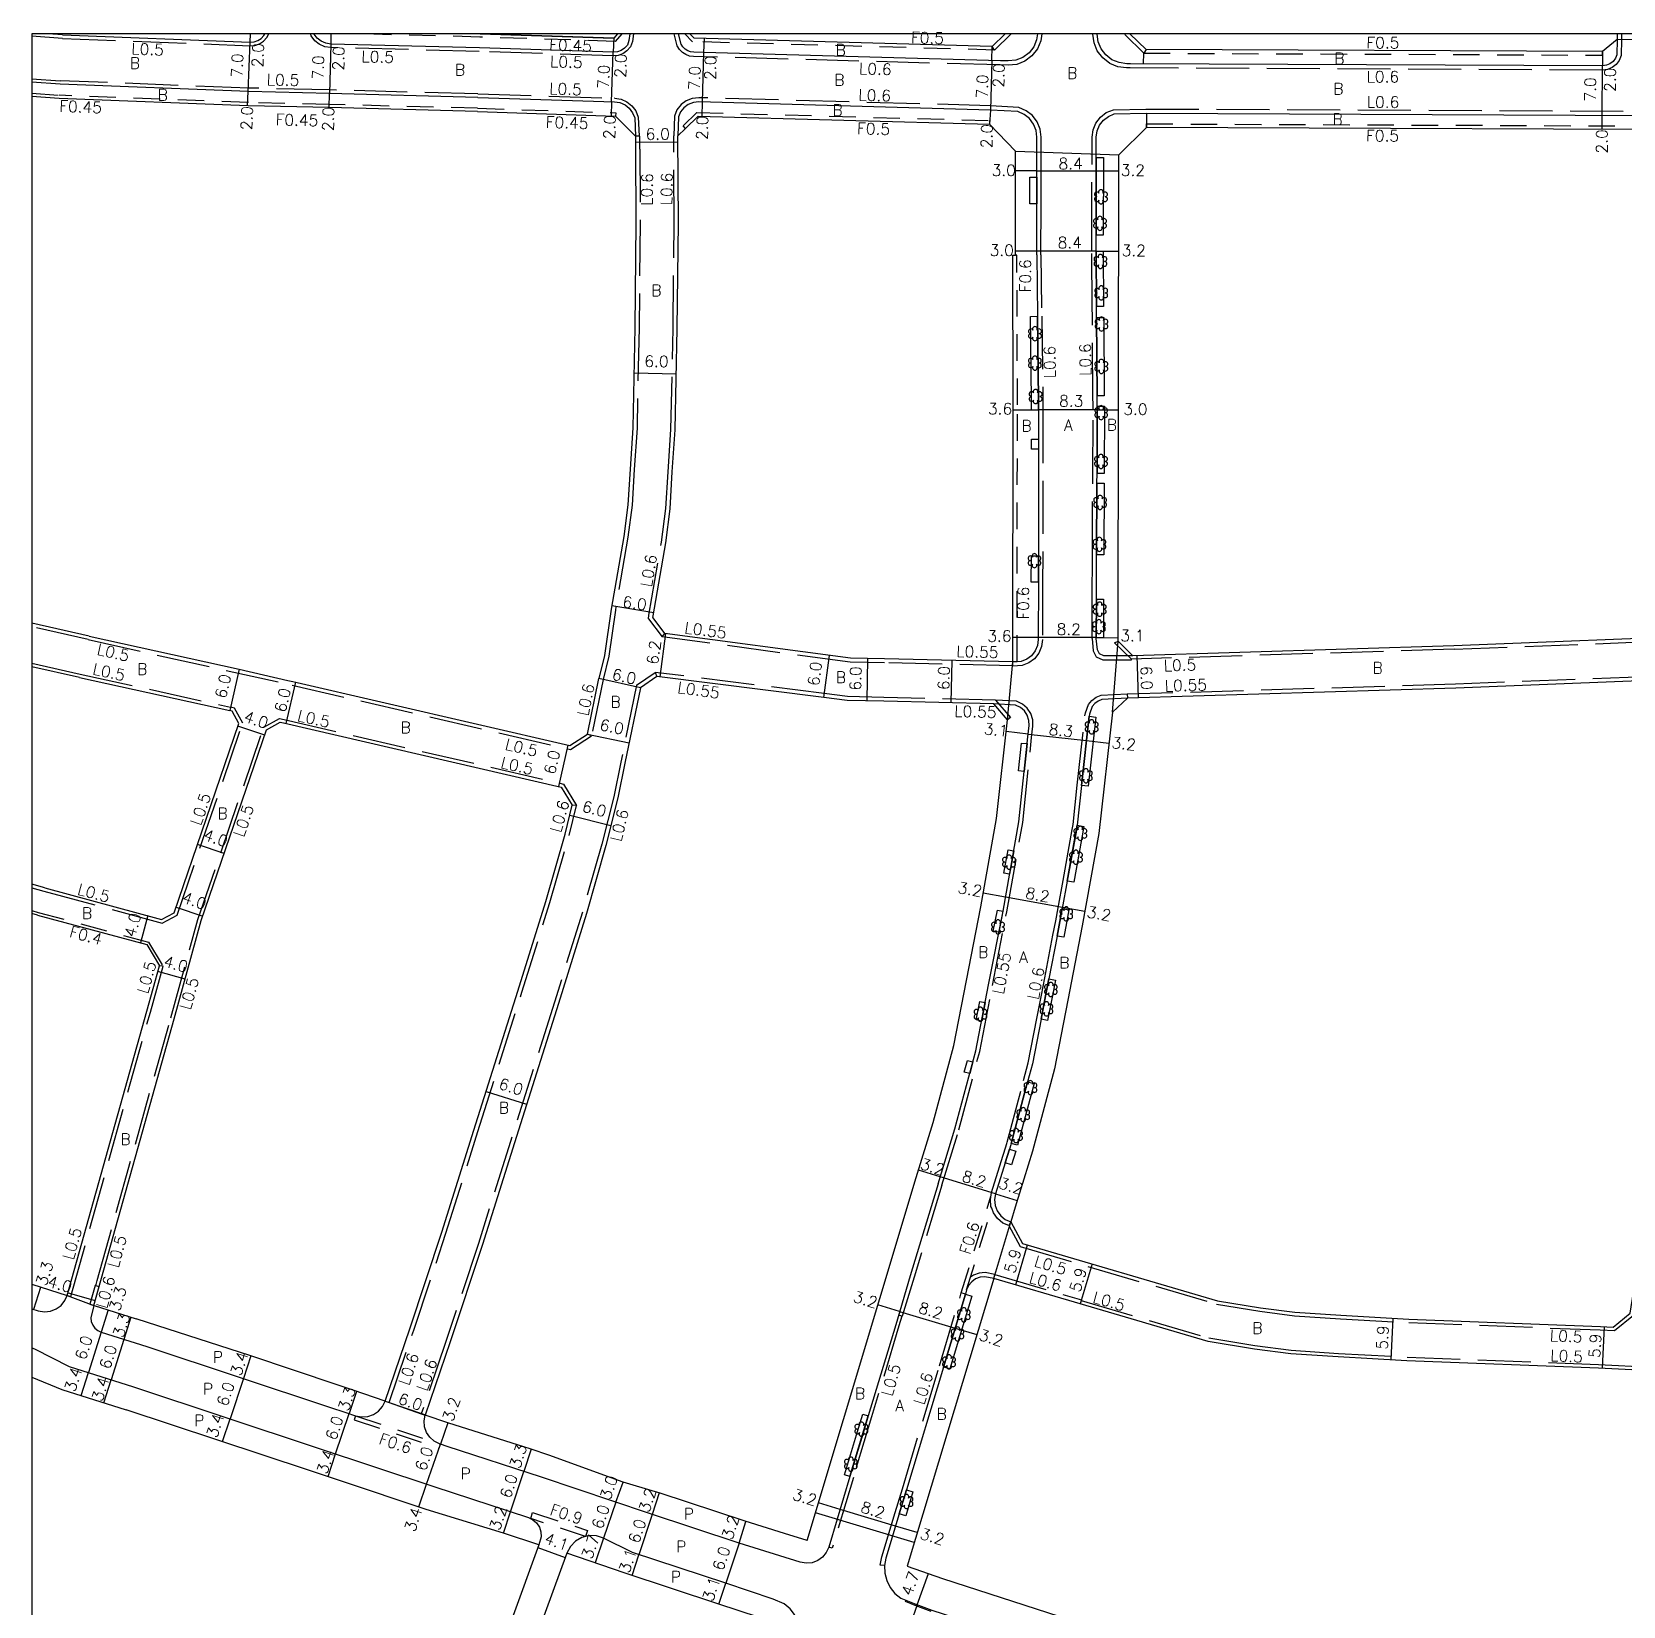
# Model space of a CAD drawing. Header units: metres. Extents: x -1600 to -800, y -109200 to -108599.
# Drawn here: x -1600 to -1374.9, y -108822.5 to -108599.7 of the extents above; entities that cross this region are included whole.
import ezdxf

# ---------------------------------------------------------------- set-up
doc = ezdxf.new("R2010")
doc.units = ezdxf.units.M
doc.header["$LTSCALE"] = 2.5
doc.linetypes.add('22320', pattern=[2.5, 1.5, -1])
doc.linetypes.add('22330', pattern=[4, 3, -1])
doc.layers.get('0').update_dxf_attribs({"color": 150, "lineweight": 50})
for name, color, linetype in [('2101000', 7, 'Continuous'), ('2213000', 3, 'Continuous'), ('2227000', 1, 'Continuous'), ('2232000', 120, '22320'), ('2233000', 120, '22330'), ('2236000', 3, 'Continuous'), ('2236100', 3, 'Continuous'), ('2239000', 3, 'Continuous'), ('9107000', 4, 'Continuous'), ('9201100', 215, 'Continuous'), ('9201500', 222, 'Continuous'), ('9202100', 82, 'Continuous'), ('9202200', 82, 'Continuous'), ('9203500', 155, 'Continuous'), ('999', 7, 'Continuous')]:
    doc.layers.add(name, color=color, linetype=linetype)
doc.styles.add('Dm_Anotation', font='txt.shx', dxfattribs={"bigfont": 'pscdm.shx'})

# ---------------------------------------------------------------- blocks, each defined once
blk = doc.blocks.new('223900')
at = {"linetype": 'Continuous'}
for centre, start, end in [((-0.57735, 0.333333), 30, 270), ((-0.57735, -0.333333), 90, 330), ((0, 0.666667), 330, 210), ((0.57735, 0.333333), 270, 150), ((0.57735, -0.333333), 210, 90), ((0, -0.666667), 150, 30)]:
    blk.add_arc(centre, 0.333333, start, end, dxfattribs=at)

msp = doc.modelspace()

# ---------------------------------------------------------------- linework, layer by layer
at = {"layer": '2101000'}
for points in [[(-1517.17, -108600), (-1517.71, -108600.61), (-1536.61, -108600)], [(-1536.61, -108600), (-1517.73, -108600.61)], [(-1462.35, -108600), (-1464.18, -108601.78), (-1506.33, -108600.62), (-1506.93, -108600)], [(-1375.78, -108600), (-1375.77, -108600.81), (-1377.87, -108602.52), (-1442.4, -108602.24), (-1444.69, -108600)], [(-1596.15, -108609.14), (-1600, -108608.85)], [(-1569.39, -108610.18), (-1596.15, -108609.14)], [(-1536.97, -108610.99), (-1557.96, -108610.44), (-1569.39, -108610.18)], [(-1536.97, -108610.99), (-1517.44, -108611.63), (-1514.63, -108614.47)], [(-1508.62, -108614.43), (-1507.55, -108613.39), (-1505.76, -108611.64)], [(-1505.76, -108611.64), (-1464.55, -108612.77)], [(-1514.63, -108614.47), (-1514.62, -108616.33)], [(-1512.14, -108682.62), (-1512.16, -108682.6), (-1512.12, -108682.37), (-1510.35, -108672.04), (-1509.72, -108667.21), (-1509.42, -108662), (-1509.02, -108656.03), (-1508.72, -108641.7), (-1508.56, -108626.76), (-1508.62, -108614.43)], [(-1461.28, -108631.31), (-1460.88, -108631.31), (-1460.86, -108616.58), (-1464.55, -108612.77)], [(-1398.87, -108686.58), (-1444.28, -108687.99), (-1446.36, -108685.96), (-1446.26, -108617.12), (-1442.36, -108613.24)], [(-1348.48, -108615.76), (-1350.31, -108613.64), (-1442.36, -108613.24)], [(-1514.62, -108616.33), (-1514.56, -108626.75), (-1514.72, -108641.61), (-1515.01, -108655.77), (-1515.4, -108661.62), (-1515.7, -108666.65), (-1516.28, -108671.14), (-1518.05, -108681.43), (-1518.99, -108687.97), (-1519.79, -108691.23)], [(-1461.21, -108652.51), (-1461.28, -108631.31)], [(-1461.27, -108688.88), (-1461.21, -108652.51)], [(-1591.91, -108685.24), (-1600, -108683.39)], [(-1510.47, -108684.83), (-1512.14, -108682.62)], [(-1591.91, -108685.24), (-1570.68, -108689.91)], [(-1461.27, -108688.88), (-1479.39, -108688.44), (-1484.23, -108688.35), (-1510.47, -108684.83)], [(-1360.83, -108685.09), (-1398.87, -108686.58)], [(-1593.25, -108691.09), (-1600, -108689.55)], [(-1593.25, -108691.09), (-1572.02, -108695.76)], [(-1570.68, -108689.91), (-1563.81, -108691.5)], [(-1563.81, -108691.5), (-1563.08, -108691.66), (-1523.93, -108700.71), (-1521.4, -108699.09)], [(-1521.4, -108699.09), (-1519.79, -108691.23)], [(-1488, -108693.89), (-1511.63, -108690.93), (-1513.93, -108692.53)], [(-1360.05, -108693.38), (-1362.04, -108691.14), (-1398.63, -108692.58)], [(-1513.93, -108692.53), (-1516.12, -108703.18), (-1517.13, -108708.11), (-1518.8, -108714.83), (-1521.57, -108724.46), (-1525.52, -108737.21), (-1531.75, -108756.92), (-1536.27, -108771.33), (-1540.84, -108785.09), (-1544.36, -108795.46)], [(-1461.56, -108768.11), (-1459.89, -108771.19), (-1432.33, -108779.26), (-1426.24, -108780.26), (-1421.37, -108780.89), (-1414.89, -108781.32), (-1405.24, -108781.85), (-1378.17, -108782.9), (-1376.36, -108782.99), (-1373.95, -108781.04), (-1366.29, -108732.56), (-1360.05, -108693.38)], [(-1398.63, -108692.58), (-1445.05, -108694.01)], [(-1598.18, -108720.83), (-1581.64, -108725.3), (-1579.87, -108724.36), (-1570.72, -108697.58), (-1571.66, -108695.84), (-1572.02, -108695.76)], [(-1463.97, -108694.82), (-1479.52, -108694.44), (-1484.69, -108694.34), (-1488, -108693.89)], [(-1462, -108697.08), (-1463.97, -108694.82)], [(-1445.05, -108694.01), (-1447.18, -108695.98), (-1449.1, -108713.16), (-1451.45, -108726.21), (-1453.49, -108736.74), (-1455.37, -108746.45), (-1458.48, -108758.09), (-1460.92, -108766.01), (-1461.56, -108768.11)], [(-1591.22, -108779.92), (-1579.87, -108739.39), (-1576.03, -108725.47), (-1566.8, -108698.47), (-1564.87, -108697.4), (-1564.41, -108697.51), (-1525.13, -108706.59), (-1523.57, -108709.15)], [(-1474.91, -108761.81), (-1472.51, -108754.06), (-1469.61, -108743.17), (-1467.82, -108733.96), (-1465.8, -108723.53), (-1463.56, -108711.05), (-1462, -108697.08)], [(-1550.02, -108793.46), (-1546.55, -108783.24), (-1542, -108769.54), (-1537.48, -108755.15), (-1531.25, -108735.44), (-1527.32, -108722.76), (-1524.59, -108713.27), (-1523.57, -108709.15)], [(-1598.18, -108720.83), (-1600, -108720.34)], [(-1599.21, -108724.69), (-1600, -108724.48)], [(-1599.21, -108724.69), (-1583.75, -108728.87), (-1581.94, -108731.87)], [(-1594.98, -108778.51), (-1583.72, -108738.31), (-1581.94, -108731.87)], [(-1490.36, -108813.21), (-1474.91, -108761.81)], [(-1600, -108776.93), (-1594.98, -108778.51)], [(-1463.97, -108776.14), (-1476.2, -108816.8)], [(-1451.72, -108779.72), (-1463.97, -108776.14)], [(-1591.22, -108779.92), (-1591.18, -108779.94), (-1585.24, -108781.83)], [(-1317.33, -108791.89), (-1378.43, -108788.8), (-1405.52, -108787.75), (-1415.25, -108787.21), (-1421.95, -108786.76), (-1427.09, -108786.1), (-1433.65, -108785.02), (-1451.72, -108779.72)], [(-1569.02, -108787.05), (-1585.24, -108781.83)], [(-1554.56, -108791.94), (-1556.84, -108791.18), (-1569.02, -108787.05)], [(-1600, -108790.1), (-1595.76, -108791.81), (-1586.66, -108794.7)], [(-1550.02, -108793.46), (-1554.56, -108791.94)], [(-1556.22, -108804.78), (-1560.85, -108803.23), (-1586.66, -108794.7)], [(-1541.17, -108796.53), (-1544.36, -108795.46)], [(-1529.39, -108800.28), (-1541.17, -108796.53)], [(-1526.88, -108801.1), (-1529.39, -108800.28)], [(-1516.36, -108804.96), (-1526.88, -108801.1)], [(-1533.28, -108812.16), (-1544.22, -108808.8), (-1556.22, -108804.78)], [(-1511.27, -108806.46), (-1511.78, -108806.29), (-1516.36, -108804.96)], [(-1499.12, -108810.47), (-1511.27, -108806.46)], [(-1493.55, -108812.21), (-1499.12, -108810.47)], [(-1528.28, -108813.79), (-1533.28, -108812.16)], [(-1490.36, -108813.21), (-1493.55, -108812.21)], [(-1528.28, -108813.79), (-1536.14, -108835.37), (-1536.3, -108835.81), (-1539.81, -108846.32)], [(-1524.35, -108815), (-1532.44, -108837.21), (-1535.57, -108846.32)], [(-1502.83, -108822.2), (-1516.25, -108817.77), (-1524.35, -108815)], [(-1476.2, -108816.8), (-1471.21, -108818.58), (-1429.87, -108831.97), (-1413.35, -108837.44), (-1409.44, -108838.73), (-1405.18, -108840.09), (-1402.41, -108840.98), (-1385.83, -108846.32)], [(-1494.36, -108825), (-1502.83, -108822.2)]]:
    msp.add_lwpolyline(points, dxfattribs=at)
at = {"layer": '2213000'}
for points in [[(-1595.65, -108600.15), (-1597.67, -108600)], [(-1595.65, -108600.15), (-1569.13, -108601.19), (-1568.57, -108601.14), (-1568.03, -108600.95), (-1567.56, -108600.64), (-1567.18, -108600.23), (-1567.05, -108600)], [(-1515.43, -108600), (-1515.55, -108600.95), (-1515.78, -108601.59), (-1516.16, -108602.03), (-1516.64, -108602.36), (-1517.19, -108602.56), (-1517.77, -108602.61), (-1536.7, -108602), (-1557.73, -108601.45), (-1558.43, -108601.34), (-1559.08, -108601.05), (-1559.63, -108600.61), (-1560.05, -108600.05), (-1560.07, -108600)], [(-1457.78, -108600), (-1457.89, -108600.84), (-1458.31, -108601.84), (-1458.97, -108602.69), (-1459.84, -108603.34), (-1460.85, -108603.73), (-1461.93, -108603.84), (-1463.02, -108603.81), (-1504.94, -108602.65), (-1506.39, -108602.61), (-1506.83, -108602.55), (-1507.24, -108602.4), (-1507.62, -108602.16), (-1507.93, -108601.84), (-1508.17, -108601.47), (-1508.54, -108600)], [(-1375.77, -108600.81), (-1375.83, -108602.95), (-1376.04, -108603.46), (-1376.37, -108603.9), (-1376.81, -108604.24), (-1377.32, -108604.45), (-1377.87, -108604.52), (-1444.64, -108604.23), (-1445.16, -108604.23), (-1446.24, -108604.08), (-1447.25, -108603.66), (-1448.12, -108602.99), (-1448.78, -108602.13), (-1449.2, -108601.11), (-1449.34, -108600.03), (-1449.34, -108600)], [(-1596.01, -108607.14), (-1600, -108606.85)], [(-1569.35, -108608.18), (-1596.01, -108607.14)], [(-1536.91, -108608.99), (-1557.91, -108608.44), (-1569.35, -108608.18)], [(-1536.91, -108608.99), (-1517.58, -108609.62), (-1516.82, -108609.74), (-1516.11, -108610.06), (-1515.5, -108610.54), (-1515.03, -108611.16), (-1514.74, -108611.88), (-1514.63, -108614.47)], [(-1505.68, -108609.64), (-1506.44, -108609.72), (-1507.16, -108610), (-1507.77, -108610.45), (-1508.24, -108611.05), (-1508.53, -108611.76), (-1508.62, -108614.43)], [(-1464.43, -108610.78), (-1505.68, -108609.64)], [(-1442.35, -108611.24), (-1351.43, -108611.63)], [(-1600, -108780.39), (-1599.09, -108780.68), (-1598.23, -108780.83), (-1597.36, -108780.74), (-1596.55, -108780.43), (-1595.85, -108779.92), (-1595.31, -108779.24), (-1594.98, -108778.51)], [(-1591.22, -108779.92), (-1591.65, -108781.69), (-1591.59, -108782.22), (-1591.39, -108782.72), (-1591.08, -108783.15), (-1590.67, -108783.49), (-1590.19, -108783.72), (-1583.75, -108785.76), (-1557.88, -108794.31), (-1555.61, -108795.07), (-1554.21, -108795.54), (-1553.36, -108795.71), (-1552.5, -108795.65), (-1551.69, -108795.37), (-1550.97, -108794.89), (-1550.4, -108794.24), (-1550.02, -108793.46)], [(-1600, -108785.95), (-1599.6, -108786.07), (-1594.73, -108788.57), (-1585.64, -108791.46)], [(-1585.64, -108791.46), (-1559.77, -108800.01), (-1543.15, -108805.57), (-1529.77, -108809.94), (-1529.14, -108810.25), (-1528.61, -108810.71), (-1528.22, -108811.29), (-1528, -108811.96), (-1527.96, -108812.66), (-1528.28, -108813.79)], [(-1527.91, -108804.24), (-1541.27, -108799.87), (-1542.18, -108799.56), (-1542.36, -108799.51), (-1543.11, -108799.14), (-1543.73, -108798.59), (-1544.2, -108797.9), (-1544.47, -108797.11), (-1544.52, -108796.28), (-1544.36, -108795.46)], [(-1499.98, -108813.56), (-1512.79, -108809.33), (-1527.91, -108804.24)], [(-1493.6, -108822.13), (-1495.16, -108821.47), (-1501.86, -108819.25), (-1515.07, -108814.89), (-1519.13, -108812.87), (-1520.13, -108812.54), (-1521.18, -108812.5), (-1522.2, -108812.75), (-1523.11, -108813.27), (-1523.84, -108814.02), (-1524.35, -108815)], [(-1491.36, -108816.25), (-1499.98, -108813.56)], [(-1474.99, -108822.22), (-1472.73, -108823.03), (-1431.32, -108836.44), (-1414.64, -108841.44), (-1410.66, -108842.54), (-1406.42, -108843.9), (-1403.71, -108844.98), (-1399.24, -108846.32)]]:
    msp.add_lwpolyline(points, dxfattribs=at)
at = {"layer": '2227000'}
for points in [[(-1449.46, -108617.51), (-1449.48, -108628.5)], [(-1457.87, -108624.05), (-1457.86, -108620.29)], [(-1449.48, -108630.77), (-1449.42, -108638.59)], [(-1457.61, -108653.25), (-1457.61, -108652.5), (-1457.61, -108651.76), (-1457.77, -108639.97)], [(-1449.41, -108640.14), (-1449.33, -108651.22)], [(-1449.32, -108652.69), (-1449.31, -108653.21), (-1449.35, -108662.2)], [(-1449.36, -108663.59), (-1449.41, -108673.7)], [(-1457.65, -108677.58), (-1457.64, -108673.87)], [(-1449.44, -108680), (-1449.46, -108685.45)], [(-1451.56, -108706.35), (-1450.47, -108696.57)], [(-1453.56, -108719.89), (-1452.27, -108712.7), (-1452.14, -108711.98)], [(-1454.99, -108727.66), (-1454.59, -108725.62), (-1454.26, -108723.77)], [(-1457.27, -108739.43), (-1456.63, -108736.13), (-1456.16, -108733.71)], [(-1461.5, -108757), (-1459.17, -108748.28)], [(-1462.34, -108759.75), (-1461.75, -108757.82)], [(-1475.76, -108775.75), (-1477.83, -108782.66)], [(-1471.07, -108788.65), (-1467.97, -108778.33)], [(-1484.29, -108804.13), (-1481.71, -108795.56)], [(-1477.32, -108809.42), (-1476.3, -108806.04)]]:
    msp.add_lwpolyline(points, dxfattribs=at)
at = {"layer": '2232000'}
for points in [[(-1516.57, -108600), (-1517.51, -108601.07), (-1536.66, -108600.45), (-1553.73, -108600)], [(-1463.85, -108602.29), (-1506.55, -108601.11), (-1507.63, -108600)], [(-1461.49, -108600), (-1463.85, -108602.29), (-1464.18, -108601.78)], [(-1442.75, -108602.74), (-1445.55, -108600)], [(-1442.4, -108602.24), (-1442.75, -108602.74), (-1377.87, -108603.02), (-1377.87, -108602.52)], [(-1600, -108608.4), (-1596.14, -108608.69)], [(-1569.38, -108609.73), (-1596.14, -108608.69)], [(-1536.95, -108610.54), (-1557.95, -108609.99), (-1569.38, -108609.73)], [(-1536.95, -108610.54), (-1517.42, -108611.18), (-1517.44, -108611.63)], [(-1507.55, -108613.39), (-1507.9, -108613.03), (-1505.96, -108611.13), (-1464.54, -108612.27), (-1464.55, -108612.77)], [(-1442.36, -108613.24), (-1442.36, -108612.74), (-1350.31, -108613.14), (-1350.31, -108613.64)], [(-1460.61, -108652.51), (-1460.68, -108631.31), (-1460.88, -108631.31)], [(-1460.67, -108688.84), (-1460.61, -108652.51)], [(-1600, -108724.07), (-1599.11, -108724.31), (-1583.49, -108728.52), (-1581.44, -108731.93)], [(-1467.97, -108778.33), (-1468.55, -108778.16), (-1464.35, -108764.45)], [(-1467.79, -108777.72), (-1464.25, -108766.17)], [(-1554.21, -108795.54), (-1554.4, -108796.11), (-1542.38, -108800.13), (-1542.18, -108799.56)], [(-1554.21, -108795.54), (-1542.18, -108799.56)], [(-1529.45, -108810.09), (-1529.17, -108809.24), (-1521.41, -108811.77), (-1521.69, -108812.62)], [(-1521.69, -108812.62), (-1529.45, -108810.09)], [(-1399.94, -108846.32), (-1403.78, -108845.16), (-1406.48, -108844.09), (-1410.72, -108842.73), (-1414.7, -108841.63), (-1431.38, -108836.63), (-1472.79, -108823.22), (-1475.06, -108822.4), (-1476.44, -108821.83), (-1476.36, -108821.64)]]:
    msp.add_lwpolyline(points, dxfattribs=at)
at = {"layer": '2233000'}
for points in [[(-1595.68, -108600.65), (-1600, -108600.33)], [(-1595.68, -108600.65), (-1569.12, -108601.69), (-1568.46, -108601.63), (-1567.81, -108601.41), (-1567.23, -108601.03), (-1566.77, -108600.52), (-1566.48, -108600)], [(-1514.92, -108600), (-1515.06, -108601.07), (-1515.34, -108601.85), (-1515.83, -108602.41), (-1516.41, -108602.81), (-1517.08, -108603.05), (-1517.76, -108603.11), (-1536.72, -108602.5), (-1557.77, -108601.94), (-1558.58, -108601.82), (-1559.34, -108601.48), (-1559.99, -108600.97), (-1560.49, -108600.3), (-1560.61, -108600)], [(-1457.17, -108600), (-1457.3, -108601), (-1457.78, -108602.14), (-1458.55, -108603.12), (-1459.55, -108603.86), (-1460.71, -108604.32), (-1461.91, -108604.44), (-1463.03, -108604.41), (-1504.96, -108603.25), (-1506.43, -108603.21), (-1506.97, -108603.14), (-1507.51, -108602.94), (-1508, -108602.63), (-1508.41, -108602.22), (-1508.73, -108601.71), (-1509.16, -108600)], [(-1375.18, -108600), (-1375.17, -108600.82), (-1375.23, -108603.07), (-1375.51, -108603.76), (-1375.94, -108604.33), (-1376.51, -108604.76), (-1377.17, -108605.03), (-1377.84, -108605.12), (-1444.65, -108604.83), (-1445.2, -108604.83), (-1446.4, -108604.67), (-1447.55, -108604.18), (-1448.54, -108603.42), (-1449.31, -108602.43), (-1449.78, -108601.27), (-1449.94, -108600.07), (-1449.94, -108600)], [(-1600, -108606.35), (-1595.97, -108606.64)], [(-1569.33, -108607.68), (-1595.97, -108606.64)], [(-1536.9, -108608.5), (-1557.9, -108607.94), (-1569.33, -108607.68)], [(-1536.9, -108608.5), (-1517.57, -108609.12), (-1517.58, -108609.12), (-1516.67, -108609.26), (-1515.85, -108609.63), (-1515.14, -108610.19), (-1514.6, -108610.91), (-1514.25, -108611.77), (-1514.13, -108614.47)], [(-1464.4, -108610.18), (-1505.67, -108609.04), (-1506.59, -108609.13), (-1507.45, -108609.47), (-1508.19, -108610.02), (-1508.76, -108610.75), (-1509.13, -108611.63), (-1509.22, -108614.43)], [(-1457.28, -108631.29), (-1457.27, -108624.05), (-1457.26, -108620.29), (-1457.26, -108614.62), (-1457.39, -108613.51), (-1457.81, -108612.47), (-1458.49, -108611.58), (-1459.36, -108610.88), (-1460.42, -108610.42), (-1464.4, -108610.18)], [(-1450.08, -108630.77), (-1450.08, -108628.5), (-1450.06, -108617.51), (-1450.06, -108614.63), (-1449.92, -108613.59), (-1449.52, -108612.62), (-1448.88, -108611.79), (-1448.04, -108611.15), (-1447.04, -108610.74), (-1442.45, -108610.64)], [(-1442.45, -108610.64), (-1351.43, -108611.03)], [(-1514.02, -108616.32), (-1514.03, -108614.47), (-1514.63, -108614.47)], [(-1512.79, -108682.76), (-1512.72, -108682.27), (-1510.94, -108671.95), (-1510.32, -108667.15), (-1510.02, -108661.96), (-1509.61, -108656.01), (-1509.32, -108641.69), (-1509.16, -108626.76), (-1509.22, -108614.43)], [(-1514.02, -108616.32), (-1513.96, -108626.75), (-1514.12, -108641.62), (-1514.41, -108655.79), (-1514.81, -108661.66), (-1515.1, -108666.7), (-1515.69, -108671.23), (-1517.46, -108681.53), (-1518.4, -108688.08), (-1519.2, -108691.35)], [(-1457.28, -108631.29), (-1457.17, -108639.97), (-1457.01, -108651.76), (-1457.01, -108652.5), (-1457.01, -108653.25), (-1457.04, -108673.87), (-1457.05, -108677.58), (-1457.06, -108685.71), (-1457.19, -108686.7), (-1457.58, -108687.63), (-1458.2, -108688.42), (-1459.01, -108689.02), (-1459.95, -108689.39), (-1460.58, -108689.45), (-1461.28, -108689.48), (-1461.27, -108688.88)], [(-1450.06, -108685.54), (-1450.04, -108679.99), (-1450.01, -108673.69), (-1449.96, -108663.59), (-1449.95, -108662.19), (-1449.91, -108653.21), (-1449.92, -108652.7), (-1449.93, -108651.22), (-1450.01, -108640.15), (-1450.02, -108638.59), (-1450.08, -108630.77)], [(-1592.02, -108685.72), (-1600, -108683.91)], [(-1512.79, -108682.76), (-1510.84, -108685.33), (-1510.47, -108684.83)], [(-1592.02, -108685.72), (-1563.19, -108692.15), (-1523.83, -108701.25), (-1520.84, -108699.32)], [(-1461.28, -108689.43), (-1479.4, -108688.99), (-1484.28, -108688.9), (-1510.84, -108685.33)], [(-1450.06, -108685.54), (-1449.89, -108687.32), (-1449.47, -108688.17), (-1448.54, -108688.6), (-1447.54, -108688.6), (-1444.48, -108688.59), (-1444.48, -108688.49)], [(-1398.85, -108687.08), (-1444.48, -108688.49), (-1446.86, -108686.18), (-1446.36, -108685.96)], [(-1398.85, -108687.08), (-1360.47, -108685.57), (-1360.83, -108685.09)], [(-1600, -108689.03), (-1593.14, -108690.6)], [(-1593.14, -108690.6), (-1571.91, -108695.27)], [(-1519.2, -108691.35), (-1520.84, -108699.32), (-1521.4, -108699.09)], [(-1514.47, -108692.17), (-1511.85, -108690.35), (-1511.63, -108690.93)], [(-1487.93, -108693.35), (-1511.85, -108690.35)], [(-1361.74, -108690.58), (-1398.65, -108692.03)], [(-1514.47, -108692.17), (-1516.71, -108703.06), (-1517.71, -108707.98), (-1519.38, -108714.67), (-1522.14, -108724.29), (-1526.09, -108737.03), (-1532.32, -108756.74), (-1536.84, -108771.15), (-1541.41, -108784.9), (-1544.93, -108795.27), (-1544.36, -108795.46)], [(-1463.71, -108694.27), (-1479.5, -108693.89), (-1484.65, -108693.79), (-1487.93, -108693.35)], [(-1461.56, -108768.11), (-1461.84, -108768.64), (-1462.66, -108768.28), (-1463.42, -108767.65), (-1464, -108766.84), (-1464.25, -108766.17), (-1464.35, -108765.92), (-1464.44, -108764.93), (-1464.27, -108763.96), (-1462.91, -108759.57), (-1462.32, -108757.65), (-1462.13, -108757.04), (-1462.08, -108756.84), (-1459.75, -108748.12), (-1459.08, -108745.6), (-1457.86, -108739.32), (-1457.22, -108736.02), (-1456.75, -108733.59), (-1455.58, -108727.54), (-1455.18, -108725.51), (-1454.85, -108723.67), (-1454.15, -108719.78), (-1452.86, -108712.59), (-1452.74, -108711.9), (-1452.16, -108706.29), (-1451.07, -108696.5), (-1451, -108696.08), (-1450.57, -108694.89), (-1450.07, -108694.31), (-1449.49, -108693.88), (-1448.79, -108693.6), (-1445.08, -108693.41), (-1445.05, -108694.01)], [(-1398.65, -108692.03), (-1445.08, -108693.46)], [(-1598.31, -108721.31), (-1581.58, -108725.83), (-1579.46, -108724.71), (-1570.18, -108697.54), (-1571.33, -108695.41), (-1571.91, -108695.27)], [(-1458.6, -108699.55), (-1458.42, -108697.96), (-1458.44, -108697.05), (-1458.71, -108696.19), (-1459.21, -108695.44), (-1459.89, -108694.85), (-1460.73, -108694.45), (-1463.71, -108694.27)], [(-1463.71, -108694.27), (-1461.58, -108696.72), (-1462, -108697.08)], [(-1590.97, -108777.16), (-1590.75, -108776.39), (-1580.35, -108739.25), (-1576.5, -108725.33), (-1567.21, -108698.13), (-1564.95, -108696.87), (-1564.3, -108697.02), (-1524.82, -108706.15), (-1522.96, -108709.19)], [(-1471.32, -108762.89), (-1468.91, -108755.09), (-1465.95, -108744.01), (-1464.14, -108734.68), (-1462.11, -108724.22), (-1459.85, -108711.59), (-1458.6, -108699.55)], [(-1550.02, -108793.46), (-1549.45, -108793.66), (-1545.98, -108783.43), (-1541.43, -108769.72), (-1536.91, -108755.33), (-1530.68, -108735.62), (-1526.74, -108722.93), (-1524.02, -108713.43), (-1522.96, -108709.19), (-1523.57, -108709.15)], [(-1600, -108720.86), (-1598.31, -108721.31)], [(-1594.98, -108778.51), (-1594.5, -108778.66), (-1583.24, -108738.45), (-1581.44, -108731.93), (-1581.94, -108731.87)], [(-1471.32, -108762.89), (-1475.23, -108775.91), (-1476.9, -108781.47), (-1477.43, -108781.31)], [(-1461.84, -108768.64), (-1460.23, -108771.61), (-1432.44, -108779.74), (-1426.31, -108780.76), (-1421.42, -108781.38), (-1414.92, -108781.82), (-1405.27, -108782.35), (-1378.19, -108783.4), (-1376.19, -108783.5)], [(-1463.97, -108776.14), (-1463.8, -108775.56), (-1451.55, -108779.15), (-1451.72, -108779.72)], [(-1590.49, -108777.3), (-1591.06, -108777.13), (-1591.8, -108779.76), (-1591.22, -108779.92)], [(-1479.4, -108816.75), (-1480, -108816.7), (-1479.78, -108815.51), (-1477.89, -108809.25), (-1476.88, -108805.86), (-1471.65, -108788.47), (-1468.55, -108778.16)], [(-1451.58, -108779.24), (-1433.54, -108784.53), (-1427.02, -108785.61), (-1421.9, -108786.26), (-1415.22, -108786.71), (-1405.49, -108787.25), (-1378.41, -108788.3), (-1318.28, -108791.34), (-1317.29, -108791.39), (-1314.77, -108791.61), (-1313.99, -108791.98), (-1313.36, -108792.52), (-1312.9, -108793.21), (-1312.62, -108794), (-1312.57, -108794.8), (-1313.07, -108794.8)], [(-1476.95, -108781.45), (-1477.36, -108782.8), (-1481.24, -108795.7), (-1483.81, -108804.27), (-1486.82, -108814.29), (-1487.3, -108814.14)], [(-1376.19, -108783.5), (-1373.49, -108781.31)]]:
    msp.add_lwpolyline(points, dxfattribs=at)
at = {"layer": '2236000'}
for points in [[(-1457.62, -108658.78), (-1458.62, -108658.78), (-1458.62, -108657.36), (-1457.62, -108657.37)], [(-1450.47, -108696.57), (-1449.53, -108696.67), (-1450.62, -108706.46), (-1451.56, -108706.35)], [(-1467.35, -108747.11), (-1468.12, -108746.9), (-1467.68, -108745.26), (-1466.91, -108745.46)], [(-1461.75, -108757.82), (-1460.84, -108758.11), (-1461.43, -108760.03), (-1462.34, -108759.75)]]:
    msp.add_lwpolyline(points, close=True, dxfattribs=at)
at = {"layer": '2236100'}
for points in [[(-1449.46, -108617.51), (-1448.46, -108617.51), (-1448.48, -108628.5), (-1449.48, -108628.5)], [(-1457.87, -108624.05), (-1458.87, -108624.05), (-1458.86, -108620.29), (-1457.86, -108620.29)], [(-1449.48, -108630.77), (-1448.48, -108630.76), (-1448.42, -108638.58), (-1449.42, -108638.59)], [(-1457.61, -108653.25), (-1458.61, -108653.25), (-1458.61, -108652.5), (-1458.61, -108651.77), (-1458.77, -108639.99), (-1457.77, -108639.97), (-1457.61, -108651.76), (-1457.61, -108652.5)], [(-1449.41, -108640.14), (-1448.41, -108640.13), (-1448.33, -108651.21), (-1449.33, -108651.22)], [(-1449.31, -108652.69), (-1448.31, -108652.7), (-1448.35, -108662.2), (-1449.35, -108662.2)], [(-1449.36, -108663.59), (-1448.36, -108663.59), (-1448.41, -108673.7), (-1449.41, -108673.7)], [(-1457.65, -108677.58), (-1458.65, -108677.58), (-1458.64, -108673.86), (-1457.64, -108673.87)], [(-1449.44, -108680), (-1448.44, -108680), (-1448.46, -108685.45), (-1449.46, -108685.44)], [(-1459.65, -108704.39), (-1460.45, -108704.3), (-1460.04, -108700.36), (-1459.25, -108700.44)], [(-1452.14, -108711.98), (-1451.21, -108712.15), (-1452.63, -108720.05), (-1453.56, -108719.89)], [(-1461.72, -108718.92), (-1462.51, -108718.78), (-1461.92, -108715.48), (-1461.13, -108715.62)], [(-1463.23, -108727.12), (-1464.02, -108726.96), (-1463.44, -108723.98), (-1462.66, -108724.14)], [(-1454.26, -108723.77), (-1453.33, -108723.94), (-1453.66, -108725.79), (-1454.05, -108727.84), (-1454.99, -108727.66), (-1454.59, -108725.62)], [(-1456.16, -108733.71), (-1455.23, -108733.89), (-1455.69, -108736.31), (-1456.34, -108739.61), (-1457.27, -108739.43), (-1456.63, -108736.13)], [(-1465.67, -108739.7), (-1466.46, -108739.54), (-1465.95, -108736.92), (-1465.16, -108737.07)], [(-1459.17, -108748.28), (-1458.26, -108748.52), (-1460.58, -108757.24), (-1461.5, -108757)], [(-1467.97, -108778.33), (-1467.06, -108778.61), (-1470.16, -108788.92), (-1471.07, -108788.65)], [(-1484.29, -108804.13), (-1485.06, -108803.9), (-1483.22, -108797.77), (-1482.48, -108795.33), (-1481.71, -108795.56), (-1482.45, -108798)], [(-1476.3, -108806.04), (-1475.39, -108806.31), (-1476.41, -108809.69), (-1477.32, -108809.42)]]:
    msp.add_lwpolyline(points, close=True, dxfattribs=at)
at = {"layer": '9107000'}
for points in [[(-1457.88, -108631.29), (-1457.87, -108624.05), (-1457.86, -108620.29), (-1457.86, -108614.62), (-1457.98, -108613.67), (-1458.34, -108612.77), (-1458.92, -108612), (-1459.68, -108611.4), (-1460.56, -108611.01), (-1464.43, -108610.78)], [(-1449.48, -108630.77), (-1449.48, -108628.5), (-1449.46, -108617.51), (-1449.46, -108614.64), (-1449.34, -108613.75), (-1448.99, -108612.93), (-1448.45, -108612.22), (-1447.74, -108611.68), (-1446.91, -108611.34), (-1442.35, -108611.24)], [(-1457.88, -108631.29), (-1457.77, -108639.97), (-1457.61, -108651.76), (-1457.61, -108652.5), (-1457.61, -108653.25), (-1457.64, -108673.87), (-1457.65, -108677.58), (-1457.66, -108685.71), (-1457.77, -108686.54), (-1458.1, -108687.32), (-1458.62, -108687.99), (-1459.3, -108688.49), (-1460.09, -108688.8), (-1460.67, -108688.84), (-1461.27, -108688.88)], [(-1449.46, -108685.55), (-1449.44, -108680), (-1449.41, -108673.7), (-1449.36, -108663.59), (-1449.35, -108662.2), (-1449.31, -108653.21), (-1449.32, -108652.69), (-1449.33, -108651.22), (-1449.41, -108640.14), (-1449.42, -108638.59), (-1449.48, -108630.77)], [(-1444.28, -108687.99), (-1447.54, -108688), (-1448.41, -108688), (-1449.02, -108687.72), (-1449.3, -108687.15), (-1449.46, -108685.55)], [(-1459.15, -108699.49), (-1458.97, -108697.89), (-1458.99, -108697.15), (-1459.21, -108696.43), (-1459.62, -108695.8), (-1460.19, -108695.31), (-1460.87, -108695), (-1463.97, -108694.82)], [(-1445.05, -108694.01), (-1448.66, -108694.19), (-1449.19, -108694.41), (-1449.67, -108694.75), (-1450.04, -108695.2), (-1450.44, -108696.28), (-1450.47, -108696.57)], [(-1450.47, -108696.57), (-1451.56, -108706.35), (-1452.14, -108711.98), (-1452.27, -108712.7), (-1453.56, -108719.89), (-1454.26, -108723.77), (-1454.59, -108725.62), (-1454.99, -108727.66), (-1456.16, -108733.71), (-1456.63, -108736.13), (-1457.27, -108739.43), (-1458.49, -108745.73), (-1459.17, -108748.28), (-1461.5, -108757), (-1461.55, -108757.21), (-1461.75, -108757.82), (-1462.34, -108759.75), (-1463.7, -108764.14), (-1463.83, -108764.96), (-1463.76, -108765.78), (-1463.46, -108766.56), (-1462.98, -108767.23), (-1462.34, -108767.76), (-1461.56, -108768.11)], [(-1471.84, -108762.73), (-1469.44, -108754.94), (-1466.49, -108743.89), (-1464.68, -108734.57), (-1462.65, -108724.12), (-1460.39, -108711.51), (-1459.15, -108699.49)], [(-1471.84, -108762.73), (-1475.76, -108775.75), (-1477.83, -108782.66), (-1481.71, -108795.56), (-1484.29, -108804.13), (-1486.11, -108810.19), (-1487.3, -108814.14), (-1487.65, -108814.91), (-1488.18, -108815.55), (-1488.86, -108816.04), (-1489.65, -108816.33), (-1490.48, -108816.41), (-1491.36, -108816.25)], [(-1463.97, -108776.14), (-1465.22, -108775.86), (-1465.9, -108775.93), (-1466.53, -108776.18), (-1467.08, -108776.58), (-1467.51, -108777.1), (-1467.79, -108777.72), (-1467.97, -108778.33), (-1471.07, -108788.65), (-1476.3, -108806.04), (-1477.32, -108809.42), (-1479.2, -108815.68), (-1479.4, -108816.75), (-1479.36, -108817.83), (-1479.1, -108818.87), (-1478.61, -108819.84), (-1477.93, -108820.68), (-1477.08, -108821.35), (-1474.99, -108822.22)], [(-1463.8, -108775.56), (-1465.19, -108775.26), (-1466.04, -108775.35), (-1466.82, -108775.65), (-1467.25, -108775.95)], [(-1492.41, -108829.78), (-1492.27, -108829.3), (-1491.88, -108827.93), (-1491.65, -108826.98), (-1491.52, -108825.87), (-1491.67, -108824.77), (-1491.86, -108824.3), (-1492.08, -108823.74), (-1492.14, -108823.65), (-1492.74, -108822.84), (-1493.6, -108822.13)]]:
    msp.add_lwpolyline(points, dxfattribs=at)
at = {"layer": '9201100'}
for points in [[(-1569.4, -108608.18), (-1569.13, -108601.19)], [(-1569.13, -108601.19), (-1569.08, -108600)], [(-1557.73, -108601.45), (-1557.91, -108608.44)], [(-1557.69, -108600), (-1557.73, -108601.45)], [(-1517.71, -108600.61), (-1517.77, -108602.61)], [(-1504.94, -108602.65), (-1504.89, -108600.66)], [(-1375.77, -108600.81), (-1369.77, -108600.76)], [(-1518, -108609.61), (-1517.77, -108602.61)], [(-1505.16, -108609.65), (-1504.94, -108602.65)], [(-1464.24, -108603.78), (-1464.18, -108601.78)], [(-1377.87, -108602.52), (-1377.87, -108604.52)], [(-1464.24, -108603.78), (-1464.43, -108610.78)], [(-1377.9, -108611.52), (-1377.87, -108604.52)], [(-1569.48, -108610.18), (-1569.4, -108608.18)], [(-1557.96, -108610.44), (-1557.91, -108608.44)], [(-1518, -108609.61), (-1518.06, -108611.61)], [(-1505.22, -108611.65), (-1505.16, -108609.65)], [(-1464.43, -108610.78), (-1464.55, -108612.77)], [(-1377.91, -108613.52), (-1377.9, -108611.52)], [(-1508.62, -108615.33), (-1514.62, -108615.36)], [(-1457.86, -108619.38), (-1460.86, -108619.38)], [(-1457.86, -108619.38), (-1449.46, -108619.39)], [(-1449.46, -108619.39), (-1446.26, -108619.4)], [(-1457.88, -108630.76), (-1460.88, -108630.75)], [(-1449.48, -108630.77), (-1457.88, -108630.76)], [(-1449.48, -108630.77), (-1446.28, -108630.77)], [(-1514.85, -108647.98), (-1508.85, -108648.1)], [(-1457.61, -108653.25), (-1461.21, -108653.24)], [(-1449.31, -108653.21), (-1457.61, -108653.2)], [(-1449.31, -108653.21), (-1446.31, -108653.21)], [(-1512.05, -108681.95), (-1517.97, -108680.94)], [(-1511.15, -108690.99), (-1510.33, -108684.85)], [(-1457.66, -108685.43), (-1461.26, -108685.43)], [(-1449.46, -108685.44), (-1457.66, -108685.43)], [(-1449.46, -108685.44), (-1446.36, -108685.45)], [(-1488, -108693.89), (-1487.2, -108687.95)], [(-1481.87, -108694.39), (-1481.75, -108688.39)], [(-1469.97, -108694.67), (-1469.82, -108688.67)], [(-1443.51, -108693.96), (-1443.69, -108687.97)], [(-1570.68, -108689.91), (-1572.02, -108695.76)], [(-1513.93, -108692.53), (-1519.79, -108691.23)], [(-1564.02, -108697.6), (-1562.67, -108691.76)], [(-1567.06, -108699.25), (-1570.85, -108697.96)], [(-1521.4, -108699.09), (-1515.53, -108700.3)], [(-1459.1, -108699.08), (-1462.18, -108698.74)], [(-1459.1, -108699.08), (-1450.85, -108700)], [(-1450.85, -108700), (-1447.67, -108700.36)], [(-1525.49, -108706.51), (-1524.13, -108700.67)], [(-1523.92, -108710.55), (-1518.09, -108712)], [(-1572.79, -108716), (-1576.57, -108714.7)], [(-1462.3, -108722.16), (-1465.45, -108721.6)], [(-1454.23, -108723.61), (-1462.3, -108722.16)], [(-1583.61, -108724.76), (-1584.65, -108728.62)], [(-1579.6, -108723.56), (-1575.81, -108724.86)], [(-1451.08, -108724.18), (-1454.23, -108723.61)], [(-1578.31, -108733.76), (-1582.17, -108732.69)], [(-1535.74, -108749.64), (-1530.02, -108751.45)], [(-1471.53, -108761.72), (-1474.59, -108760.78)], [(-1463.7, -108764.14), (-1471.53, -108761.72)], [(-1463.7, -108764.14), (-1460.64, -108765.08)], [(-1459.23, -108771.38), (-1460.89, -108777.04)], [(-1450.06, -108774.06), (-1451.72, -108779.72)], [(-1599.72, -108780.48), (-1598.74, -108777.33)], [(-1594.88, -108778.13), (-1591.02, -108779.21)], [(-1589.19, -108780.57), (-1590.19, -108783.72)], [(-1477.27, -108780.77), (-1480.33, -108779.85)], [(-1477.27, -108780.77), (-1469.41, -108783.13)], [(-1590.19, -108783.72), (-1592, -108789.44)], [(-1585.98, -108781.59), (-1586.98, -108784.74)], [(-1469.41, -108783.13), (-1466.35, -108784.05)], [(-1407.5, -108781.73), (-1407.82, -108787.62)], [(-1377.63, -108782.93), (-1377.93, -108788.82)], [(-1586.98, -108784.74), (-1588.8, -108790.46)], [(-1569.02, -108787.05), (-1570.08, -108790.28)], [(-1593.03, -108792.68), (-1592, -108789.44)], [(-1589.83, -108793.7), (-1588.8, -108790.46)], [(-1570.08, -108790.28), (-1571.97, -108795.98)], [(-1554.08, -108792.11), (-1555.12, -108795.24)], [(-1550.02, -108793.46), (-1544.34, -108795.39)], [(-1573.03, -108799.2), (-1571.97, -108795.98)], [(-1557.03, -108800.93), (-1555.12, -108795.24)], [(-1541.17, -108796.53), (-1542.18, -108799.56)], [(-1558.11, -108804.15), (-1557.03, -108800.93)], [(-1544.18, -108805.22), (-1542.18, -108799.56)], [(-1529.39, -108800.28), (-1530.42, -108803.42)], [(-1532.28, -108809.12), (-1530.42, -108803.42)], [(-1545.26, -108808.45), (-1544.18, -108805.22)], [(-1517.39, -108807.78), (-1516.35, -108804.96)], [(-1517.39, -108807.78), (-1519.13, -108812.87)], [(-1511.27, -108806.46), (-1512.27, -108809.5)], [(-1485.69, -108808.79), (-1488.76, -108807.86)], [(-1533.28, -108812.16), (-1532.28, -108809.12)], [(-1512.27, -108809.5), (-1514.15, -108815.2)], [(-1499.98, -108813.56), (-1499.02, -108810.5)], [(-1477.84, -108811.15), (-1485.69, -108808.79)], [(-1519.13, -108812.87), (-1520.33, -108816.37)], [(-1474.77, -108812.07), (-1477.84, -108811.15)], [(-1528.42, -108814.19), (-1524.57, -108815.6)], [(-1515.12, -108818.14), (-1514.15, -108815.2)], [(-1499.98, -108813.56), (-1501.86, -108819.25)], [(-1502.83, -108822.2), (-1501.86, -108819.25)], [(-1474.79, -108822.29), (-1473.21, -108817.86)], [(-1474.79, -108822.29), (-1476.6, -108827.38)]]:
    msp.add_lwpolyline(points, dxfattribs=at)
at = {"layer": '9202200'}
for points in [[(-1442.76, -108604.24), (-1442.75, -108602.74)], [(-1442.35, -108611.24), (-1442.36, -108613.24)], [(-1460.86, -108616.58), (-1446.26, -108617.12)], [(-1447.18, -108695.98), (-1446.36, -108685.96)], [(-1462, -108697.08), (-1461.27, -108688.88)], [(-1463.97, -108776.14), (-1461.56, -108768.11)], [(-1594.98, -108778.51), (-1591.22, -108779.92)], [(-1550.02, -108793.46), (-1549.45, -108793.66), (-1544.93, -108795.27), (-1544.36, -108795.46)], [(-1475.2, -108813.47), (-1489.18, -108809.27)]]:
    msp.add_lwpolyline(points, dxfattribs=at)
at = {"layer": '999'}
msp.add_lwpolyline([(-1600, -109200), (-800, -109200), (-800, -108600), (-905.03, -108600), (-910.94, -108600), (-1600, -108600)], close=True, dxfattribs=at)

# ---------------------------------------------------------------- block references
at = {"layer": '2239000'}
for p in [(-1448.8, -108623.06), (-1448.94, -108626.82), (-1448.87, -108632.21), (-1448.76, -108636.66), (-1458.13, -108642.42), (-1448.72, -108641.05), (-1458.14, -108646.59), (-1448.74, -108647.06), (-1458.04, -108651.32), (-1448.77, -108653.61), (-1448.8, -108660.51), (-1448.92, -108666.31), (-1449.01, -108672.23), (-1458.2, -108674.54), (-1448.98, -108681.41), (-1449.09, -108683.89), (-1450.12, -108698.06), (-1450.93, -108704.98), (-1451.72, -108713.13), (-1461.8, -108717.2), (-1452.33, -108716.51), (-1453.71, -108724.53), (-1463.35, -108726.37), (-1455.89, -108735.22), (-1465.84, -108738.72), (-1456.5, -108737.97), (-1458.77, -108749.12), (-1459.79, -108752.94), (-1460.81, -108755.89), (-1468.19, -108781.25), (-1469.08, -108783.97), (-1470.28, -108787.92), (-1482.68, -108797.43), (-1484.17, -108802.38), (-1476.29, -108807.68)]:
    msp.add_blockref('223900', p, dxfattribs=at)

# ---------------------------------------------------------------- texts
at = {"layer": '9201500', "style": 'Dm_Anotation'}
for s, rotation, p in [('7.0', 87.7586, (-1570.23, -108606.21)), ('2.0', 87.7586, (-1567.31, -108604.77)), ('7.0', 88.4945, (-1558.76, -108606.48)), ('2.0', 88.4945, (-1555.88, -108605.2)), ('2.0', 88.1479, (-1515.99, -108606.24)), ('2.0', 88.4168, (-1503.29, -108606.55)), ('7.0', 88.1479, (-1518.39, -108607.81)), ('7.0', 88.2187, (-1505.53, -108607.99)), ('7.0', 88.4168, (-1464.83, -108609.18)), ('2.0', 88.4168, (-1462.52, -108607.62)), ('2.0', 89.752, (-1376.01, -108608.22)), ('7.0', 89.752, (-1378.8, -108609.58)), ('2.0', 87.7586, (-1568.87, -108613.66)), ('2.0', 88.4945, (-1557.33, -108613.78)), ('2.0', 88.1479, (-1517.56, -108614.93)), ('2.0', 88.4168, (-1504.44, -108615.04)), ('6.0', 0.3053, (-1513.19, -108614.99)), ('2.0', 88.4168, (-1464.2, -108616.21)), ('2.0', 89.752, (-1377.17, -108616.93)), ('3.0', 359.915, (-1464.26, -108620.11)), ('8.4', 359.915, (-1454.8, -108619.16)), ('3.2', 359.915, (-1446, -108620.11)), ('3.0', 359.915, (-1464.54, -108631.42)), ('8.4', 359.915, (-1454.92, -108630.34)), ('3.2', 359.915, (-1445.88, -108631.45)), ('6.0', 358.8184, (-1513.39, -108647.11)), ('3.6', 359.915, (-1464.77, -108653.84)), ('8.3', 359.915, (-1454.72, -108652.75)), ('3.0', 359.915, (-1445.64, -108653.91)), ('6.0', 351.8505, (-1516.55, -108681.11)), ('3.6', 359.915, (-1464.87, -108686.01)), ('8.2', 359.915, (-1455.07, -108685.06)), ('3.1', 359.915, (-1446.06, -108685.95)), ('6.2', 82.3602, (-1511.46, -108689.34)), ('6.0', 82.3602, (-1488.7, -108692.35)), ('6.0', 77.0478, (-1572.57, -108694.16)), ('6.0', 347.5122, (-1518.07, -108691.34)), ('6.0', 88.906, (-1482.74, -108692.94)), ('6.0', 88.6032, (-1470.27, -108692.89)), ('6.0', 271.7717, (-1443.2, -108689.45)), ('6.0', 76.9804, (-1564.14, -108696.12)), ('4.0', 341.1274, (-1570.14, -108697.25)), ('6.0', 348.3996, (-1519.8, -108698.49)), ('3.1', 353.6233, (-1465.43, -108699.09)), ('8.3', 353.6233, (-1456.25, -108699.16)), ('3.2', 353.6233, (-1447.35, -108701.05)), ('6.0', 76.9804, (-1526.04, -108704.91)), ('6.0', 346.0046, (-1522.3, -108710.02)), ('4.0', 341.1274, (-1575.86, -108713.99)), ('3.2', 349.8236, (-1469.14, -108721.54)), ('4.0', 341.1274, (-1578.89, -108722.85)), ('8.2', 349.8236, (-1459.58, -108722.32)), ('4.0', 74.8906, (-1585.41, -108727.96)), ('3.2', 349.8236, (-1450.89, -108724.98)), ('4.0', 344.5589, (-1581.5, -108731.94)), ('6.0', 342.4532, (-1534.1, -108749.22)), ('3.2', 342.8392, (-1474.49, -108760.59)), ('8.2', 342.8386, (-1468.59, -108762.31)), ('3.2', 342.8365, (-1463.39, -108763.29)), ('5.9', 73.676, (-1460.99, -108775.51)), ('3.3', 72.6084, (-1597.94, -108777.28)), ('4.0', 344.353, (-1597.89, -108777.24)), ('5.9', 73.676, (-1451.74, -108778.18)), ('3.3', 72.3865, (-1587.58, -108780.84)), ('3.2', 343.263, (-1483.97, -108779.38)), ('3.3', 72.3865, (-1587.07, -108784.61)), ('8.2', 343.263, (-1474.73, -108780.93)), ('3.2', 343.263, (-1466.19, -108784.79)), ('5.9', 86.8539, (-1408.27, -108786.22)), ('6.0', 72.3891, (-1592.42, -108787.79)), ('6.0', 72.3891, (-1588.97, -108789.08)), ('5.9', 87.1027, (-1378.21, -108787.39)), ('3.4', 71.7107, (-1570.43, -108790.02)), ('3.4', 72.3891, (-1593.89, -108792.26)), ('3.4', 72.3891, (-1590.05, -108793.62)), ('6.0', 71.7107, (-1572.37, -108794.33)), ('3.3', 71.5, (-1555.23, -108795.02)), ('6.0', 341.2547, (-1548.33, -108793.77)), ('3.2', 71.5, (-1540.45, -108796.48)), ('3.4', 71.7107, (-1573.84, -108798.79)), ('6.0', 71.5, (-1557, -108799.14)), ('3.4', 71.5, (-1558.26, -108803.92)), ('6.0', 70.5765, (-1544.34, -108803.5)), ('3.3', 71.9063, (-1530.98, -108803.14)), ('6.0', 71.9063, (-1532.32, -108807.36)), ('3.0', 71.3875, (-1518.19, -108807.57)), ('3.2', 71.7291, (-1512.71, -108809.35)), ('3.2', 343.263, (-1492.55, -108807.36)), ('3.2', 71.9063, (-1533.83, -108811.88)), ('6.0', 71.9063, (-1519.33, -108811.71)), ('8.2', 343.263, (-1482.9, -108809.14)), ('3.4', 71.5, (-1545.84, -108812.09)), ('6.0', 71.7291, (-1514.16, -108813.73)), ('3.2', 71.7291, (-1500.96, -108813.19)), ('4.1', 339.9838, (-1527.65, -108813.52)), ('3.7', 71.1217, (-1520.79, -108815.95)), ('3.2', 343.263, (-1474.51, -108812.91)), ('3.1', 71.7291, (-1515.5, -108817.92)), ('6.0', 71.7291, (-1502.26, -108817.6)), ('3.1', 71.7291, (-1503.69, -108821.93)), ('4.7', 70.3447, (-1475.58, -108821.17))]:
    msp.add_text(s, height=1.6, rotation=rotation, dxfattribs=at).set_placement(p)
at = {"layer": '9202100', "style": 'Dm_Anotation'}
for s, p in [('B', (-1486.31, -108603.08)), ('B', (-1586.14, -108604.94)), ('B', (-1415.79, -108604.27)), ('B', (-1540.15, -108605.89)), ('B', (-1486.5, -108607.33)), ('B', (-1453.57, -108606.35)), ('B', (-1582.2, -108609.44)), ('B', (-1415.93, -108608.57)), ('B', (-1486.76, -108611.59)), ('B', (-1416.04, -108612.88)), ('B', (-1512.38, -108637.1)), ('B', (-1460.03, -108656.27)), ('A', (-1454.02, -108656.16)), ('B', (-1447.97, -108656.12)), ('B', (-1585.11, -108690.68)), ('B', (-1410.38, -108690.52)), ('B', (-1486.29, -108691.85)), ('B', (-1518.15, -108695.33)), ('B', (-1547.83, -108698.95)), ('B', (-1573.74, -108711.11)), ('B', (-1592.91, -108725.23)), ('B', (-1466.17, -108730.74)), ('A', (-1460.37, -108731.46)), ('B', (-1454.69, -108732.23)), ('B', (-1533.96, -108752.75)), ('B', (-1587.47, -108757.21)), ('B', (-1427.39, -108783.93)), ('P', (-1574.4, -108788.04)), ('P', (-1575.8, -108792.55)), ('B', (-1483.58, -108793.19)), ('A', (-1477.88, -108794.91)), ('B', (-1472.03, -108796.08)), ('P', (-1577.03, -108797.01)), ('P', (-1539.35, -108804.53)), ('P', (-1507.78, -108810.23)), ('P', (-1508.86, -108814.86)), ('P', (-1509.63, -108819.12))]:
    msp.add_text(s, height=1.6, dxfattribs=at).set_placement(p)
at = {"layer": '9203500', "style": 'Dm_Anotation'}
for s, rotation, p in [('L0.5', 357.7586, (-1585.95, -108602.89)), ('F0.45', 358.148, (-1526.85, -108602.34)), ('F0.5', 358.4168, (-1475.68, -108601.31)), ('F0.5', 359.752, (-1411.26, -108602.05)), ('L0.5', 358.4945, (-1553.4, -108603.99)), ('L0.5', 358.1479, (-1526.72, -108604.7)), ('L0.5', 358.6971, (-1566.78, -108607.27)), ('L0.6', 358.4168, (-1483.03, -108605.71)), ('L0.6', 359.7521, (-1411.23, -108606.86)), ('L0.5', 358.148, (-1526.84, -108608.54)), ('L0.6', 358.4168, (-1483.11, -108609.44)), ('F0.45', 357.7586, (-1596.14, -108611.01)), ('L0.6', 359.7521, (-1411.2, -108610.44)), ('F0.45', 358.4945, (-1565.54, -108612.92)), ('F0.45', 358.148, (-1527.33, -108613.27)), ('F0.5', 358.4168, (-1483.3, -108614.18)), ('F0.5', 359.752, (-1411.31, -108615.21)), ('L0.6', 88.8184, (-1512.25, -108624.34)), ('L0.6', 88.8184, (-1509.47, -108624.26)), ('F0.6', 89.7378, (-1458.72, -108636.58)), ('L0.6', 90.7449, (-1450.18, -108648.39)), ('L0.6', 90.7449, (-1455.21, -108648.73)), ('L0.6', 80.256, (-1512.35, -108678.36)), ('F0.6', 89.915, (-1458.98, -108682.88)), ('L0.55', 352.3602, (-1507.77, -108684.8)), ('L0.5', 347.4416, (-1590.9, -108687.83)), ('L0.55', 358.6032, (-1469.27, -108688.17)), ('L0.5', 347.4416, (-1591.5, -108690.61)), ('L0.5', 1.7717, (-1439.89, -108690.2)), ('L0.55', 1.772, (-1439.74, -108693.08)), ('L0.6', 78.3996, (-1521.33, -108696.64)), ('L0.55', 351.8505, (-1508.75, -108693.24)), ('L0.5', 347.4416, (-1562.54, -108697.21)), ('L0.55', 358.6032, (-1469.55, -108696.64)), ('L0.5', 346.9804, (-1533.16, -108701.26)), ('L0.5', 346.9804, (-1533.79, -108703.84)), ('L0.5', 71.1274, (-1576.12, -108712.14)), ('L0.5', 71.1274, (-1570.04, -108713.77)), ('L0.6', 73.971, (-1525.22, -108713.15)), ('L0.6', 76.0046, (-1516.68, -108714.43)), ('L0.5', 344.8907, (-1593.67, -108721.75)), ('F0.4', 344.8906, (-1594.81, -108727.74)), ('L0.5', 74.353, (-1583.6, -108735.94)), ('L0.55', 78.9934, (-1462.6, -108736.01)), ('L0.5', 74.353, (-1577.58, -108738.23)), ('L0.6', 79.0445, (-1457.65, -108736.75)), ('L0.5', 74.353, (-1594.14, -108773.61)), ('L0.5', 74.353, (-1587.79, -108774.72)), ('F0.6', 72.993, (-1467.31, -108772.85)), ('L0.5', 343.676, (-1458.35, -108774.35)), ('L0.6', 74.353, (-1589.41, -108780.48)), ('L0.6', 343.676, (-1459.08, -108776.68)), ('L0.5', 343.676, (-1450.07, -108779.48)), ('L0.5', 357.2219, (-1385.33, -108784.96)), ('L0.6', 71.2535, (-1546.69, -108791.36)), ('L0.6', 71.2547, (-1544.11, -108792.18)), ('L0.5', 357.1027, (-1385.27, -108787.78)), ('L0.5', 73.263, (-1478.38, -108792.91)), ('L0.6', 73.263, (-1473.83, -108794.12)), ('F0.6', 341.5, (-1551.05, -108799.47)), ('F0.9', 341.9539, (-1526.86, -108809.5))]:
    msp.add_text(s, height=1.6, rotation=rotation, dxfattribs=at).set_placement(p)

doc.saveas('drawing.dxf')
